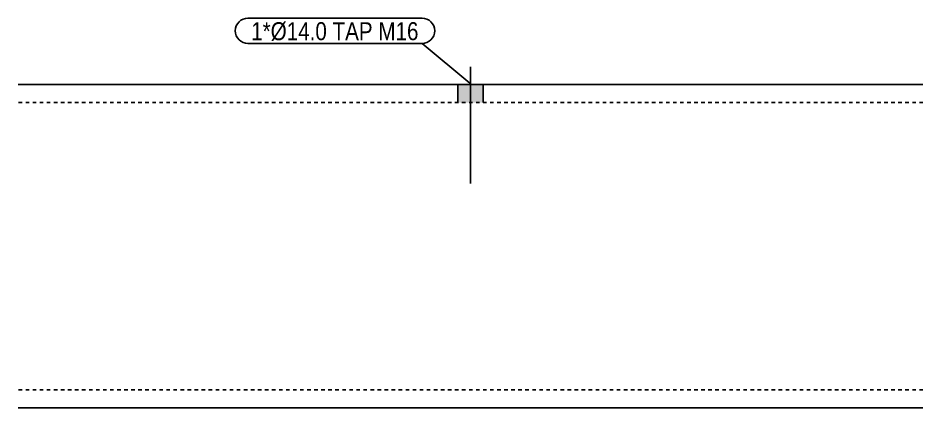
# Model space of a CAD drawing. Header units: millimetres. Extents: x 7 to 17793, y 7 to 306.
# Drawn here: x 14107 to 14611, y 89 to 306 of the extents above; entities that cross this region are included whole.
import ezdxf

# ---------------------------------------------------------------- set-up
doc = ezdxf.new("R2010")
doc.units = ezdxf.units.MM
doc.linetypes.add('DXK_LINE_DOT2', pattern=[3.9198, 1.9599, -1.9599])
doc.layers.add('STÅL', color=7, linetype='Continuous')
doc.layers.add('TEKST', color=7, linetype='Continuous')
doc.styles.add('Arial Narrow', font='ARIALN.TTF', dxfattribs={"height": 0.2})

msp = doc.modelspace()

# ---------------------------------------------------------------- hatches: boundary and pattern name
at = {"layer": 'STÅL', "linetype": 'Continuous'}
msp.add_hatch(color=3, dxfattribs=at).paths.add_polyline_path([(14365.64, 269.05), (14351.64, 269.05), (14351.64, 259.05), (14365.64, 259.05)])

# ---------------------------------------------------------------- linework, layer by layer
at = {"layer": 'STÅL', "color": 3, "linetype": 'Continuous'}
for p, q in [((14358.64, 279.05), (14358.64, 214.05)), ((14351.64, 269.05), (14351.64, 259.05)), ((14365.64, 269.05), (14365.64, 259.05))]:
    msp.add_line(p, q, dxfattribs=at)
at = {"layer": 'STÅL', "color": 2, "linetype": 'Continuous'}
for p, q in [((14610.64, 269.05), (14106.64, 269.05)), ((14610.64, 89.05), (14106.64, 89.05))]:
    msp.add_line(p, q, dxfattribs=at)
at = {"layer": 'STÅL', "color": 7, "linetype": 'DXK_LINE_DOT2'}
for p, q in [((14610.64, 259.05), (14106.64, 259.05)), ((14610.64, 99.05), (14106.64, 99.05))]:
    msp.add_line(p, q, dxfattribs=at)

# ---------------------------------------------------------------- wipeouts: each hides what was drawn before it
at = {"color": 0}
msp.add_wipeout([(14329.84, 293.81), (14329.84, 304.31), (14236.48, 304.31), (14236.48, 293.81)], dxfattribs=at).dxf.layer = 'TEKST'

# ---------------------------------------------------------------- next in the draw order: wipeouts: each hides what was drawn before it
msp.add_wipeout([(14329.84, 293.81), (14329.84, 304.31), (14236.48, 304.31), (14236.48, 293.81)], dxfattribs=at).dxf.layer = 'TEKST'

# ---------------------------------------------------------------- next in the draw order: linework, layer by layer
at = {"layer": 'TEKST', "color": 7, "linetype": 'Continuous'}
for p, q in [((14234.68, 306.11), (14331.64, 306.11)), ((14234.68, 292.01), (14331.64, 292.01)), ((14358.21, 269.81), (14331.64, 292.01))]:
    msp.add_line(p, q, dxfattribs=at)
for centre, start, end in [((14234.68, 299.06), 90, 270), ((14331.64, 299.06), 270, 90)]:
    msp.add_arc(centre, 7.05, start, end, dxfattribs=at)

# ---------------------------------------------------------------- next in the draw order: texts
at = {"layer": 'TEKST', "color": 3, "style": 'Arial Narrow'}
msp.add_text('1*Ø14.0 TAP M16', height=10.0215, dxfattribs=at).set_placement((14236.48, 293.81))

doc.saveas('drawing.dxf')
